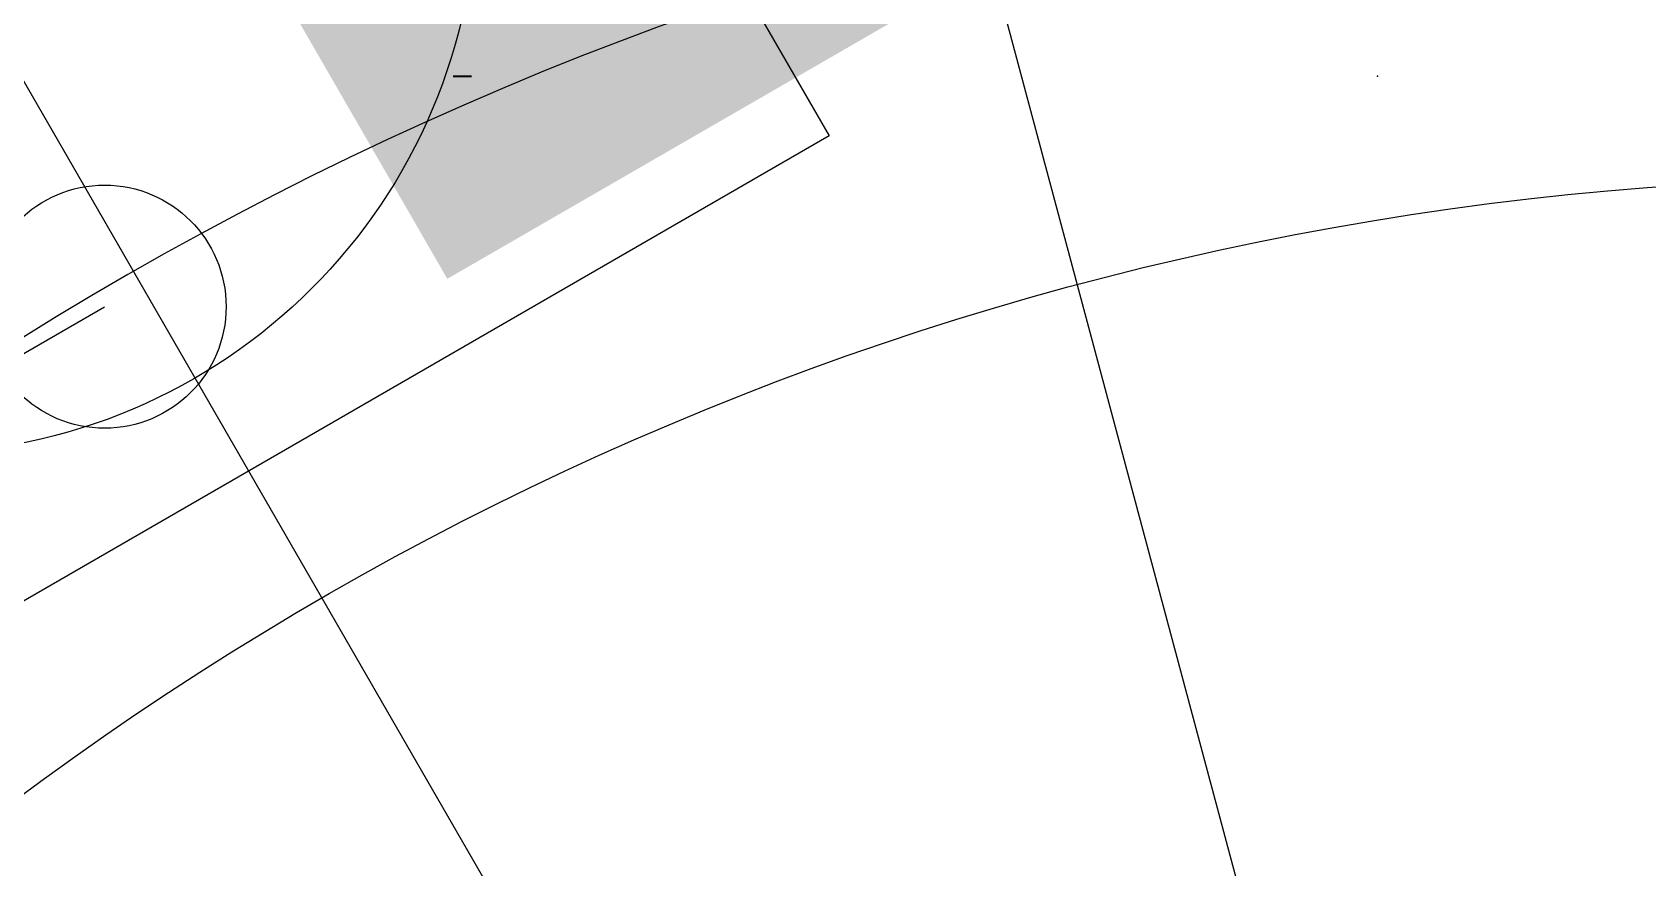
# Model space of a CAD drawing. Extents: x -51 to 51, y -51 to 51.
# Drawn here: x -6.92 to -0.9, y 9.11 to 12.23 of the extents above; entities that cross this region are included whole.
import ezdxf

# ---------------------------------------------------------------- set-up
doc = ezdxf.new("R2010")
doc.units = 0
for name, color, linetype in [('1', 22, 'CONTINUOUS'), ('16', 175, 'CONTINUOUS'), ('18', 82, 'CONTINUOUS'), ('20', 7, 'CONTINUOUS'), ('21', 253, 'CONTINUOUS'), ('22', 253, 'CONTINUOUS'), ('24', 7, 'CONTINUOUS'), ('49', 253, 'CONTINUOUS')]:
    doc.layers.add(name, color=color, linetype=linetype)

# ---------------------------------------------------------------- blocks, each defined once
blk = doc.blocks.new('RECT')
blk.add_solid([(-0.5, -0.5), (0.5, -0.5), (-0.5, 0.5), (0.5, 0.5)])
blk = doc.blocks.new('ROUNDV')
blk.add_circle((0, 0), 0.5)

msp = doc.modelspace()

# ---------------------------------------------------------------- linework, layer by layer
at = {"layer": '1'}
msp.add_line((-8.2481, 10.2859), (-6.6533, 11.2057), dxfattribs=at)
at = {"layer": '16'}
msp.add_arc((-0.1593, 0.1593), 12.8717, 90, 180, dxfattribs=at)
at = {"layer": '20'}
msp.add_circle((0, 0), 11.684, dxfattribs=at)
msp.add_arc((0, 0), 18.415, 90, 180, dxfattribs=at)
at = {"layer": '21'}
for p, q in [((-6.4509, 16.1732), (-3.9509, 11.8431)), ((-3.9509, 11.8431), (-8.2811, 9.3431))]:
    msp.add_line(p, q, dxfattribs=at)
msp.add_circle((-7.366, 12.7582), 2.1, dxfattribs=at)
at = {"layer": '24'}
msp.add_point((-1.905, 12.065), dxfattribs=at)
at = {"layer": '49'}
for p, q in [((13.148, -49.069), (-13.148, 49.069)), ((25.4, -43.9941), (-25.4, 43.9941))]:
    msp.add_line(p, q, dxfattribs=at)

# ---------------------------------------------------------------- block references
at = {"layer": '1', "xscale": 2, "yscale": 1.1, "rotation": 210}
msp.add_blockref('RECT', (-4.7839, 12.2859), dxfattribs=at)
at = {"layer": '18', "xscale": 0.9064, "yscale": 0.9064}
msp.add_blockref('ROUNDV', (-6.6533, 11.2057), dxfattribs=at)
msp.add_blockref('ROUNDV', (-6.6533, 11.2057), dxfattribs=at)
at = {"layer": '22', "rotation": 180}
for p, xscale, yscale in [((-5.2654, 12.225), 0.4648, 0.0076), ((-5.2693, 12.2098), 0.4419, 0.0076), ((-5.2769, 12.2022), 0.4267, 0.0076), ((-5.2807, 12.1946), 0.4191, 0.0077), ((-5.2654, 12.2174), 0.4496, 0.0076), ((-5.2883, 12.1869), 0.4038, 0.0076), ((-5.2883, 12.1793), 0.3886, 0.0076), ((-5.2921, 12.1717), 0.381, 0.0076), ((-5.2997, 12.1641), 0.3658, 0.0076), ((-5.2998, 12.1565), 0.3505, 0.0077), ((-5.3036, 12.1488), 0.3429, 0.0076), ((-5.3074, 12.1412), 0.3201, 0.0076), ((-5.315, 12.126), 0.2895, 0.0076), ((-5.3073, 12.1336), 0.3048, 0.0076), ((-5.315, 12.1184), 0.2743, 0.0077), ((-5.315, 12.1107), 0.2591, 0.0076), ((-5.315, 12.1031), 0.2286, 0.0076), ((-5.3188, 12.0955), 0.2057, 0.0076), ((-5.315, 12.0879), 0.1829, 0.0076), ((-5.315, 12.0803), 0.1524, 0.0077), ((-5.3188, 12.0726), 0.1143, 0.0076), ((-5.3188, 12.065), 0.0686, 0.0076)]:
    msp.add_blockref('RECT', p, dxfattribs=dict(at, xscale=xscale, yscale=yscale))

doc.saveas('drawing.dxf')
